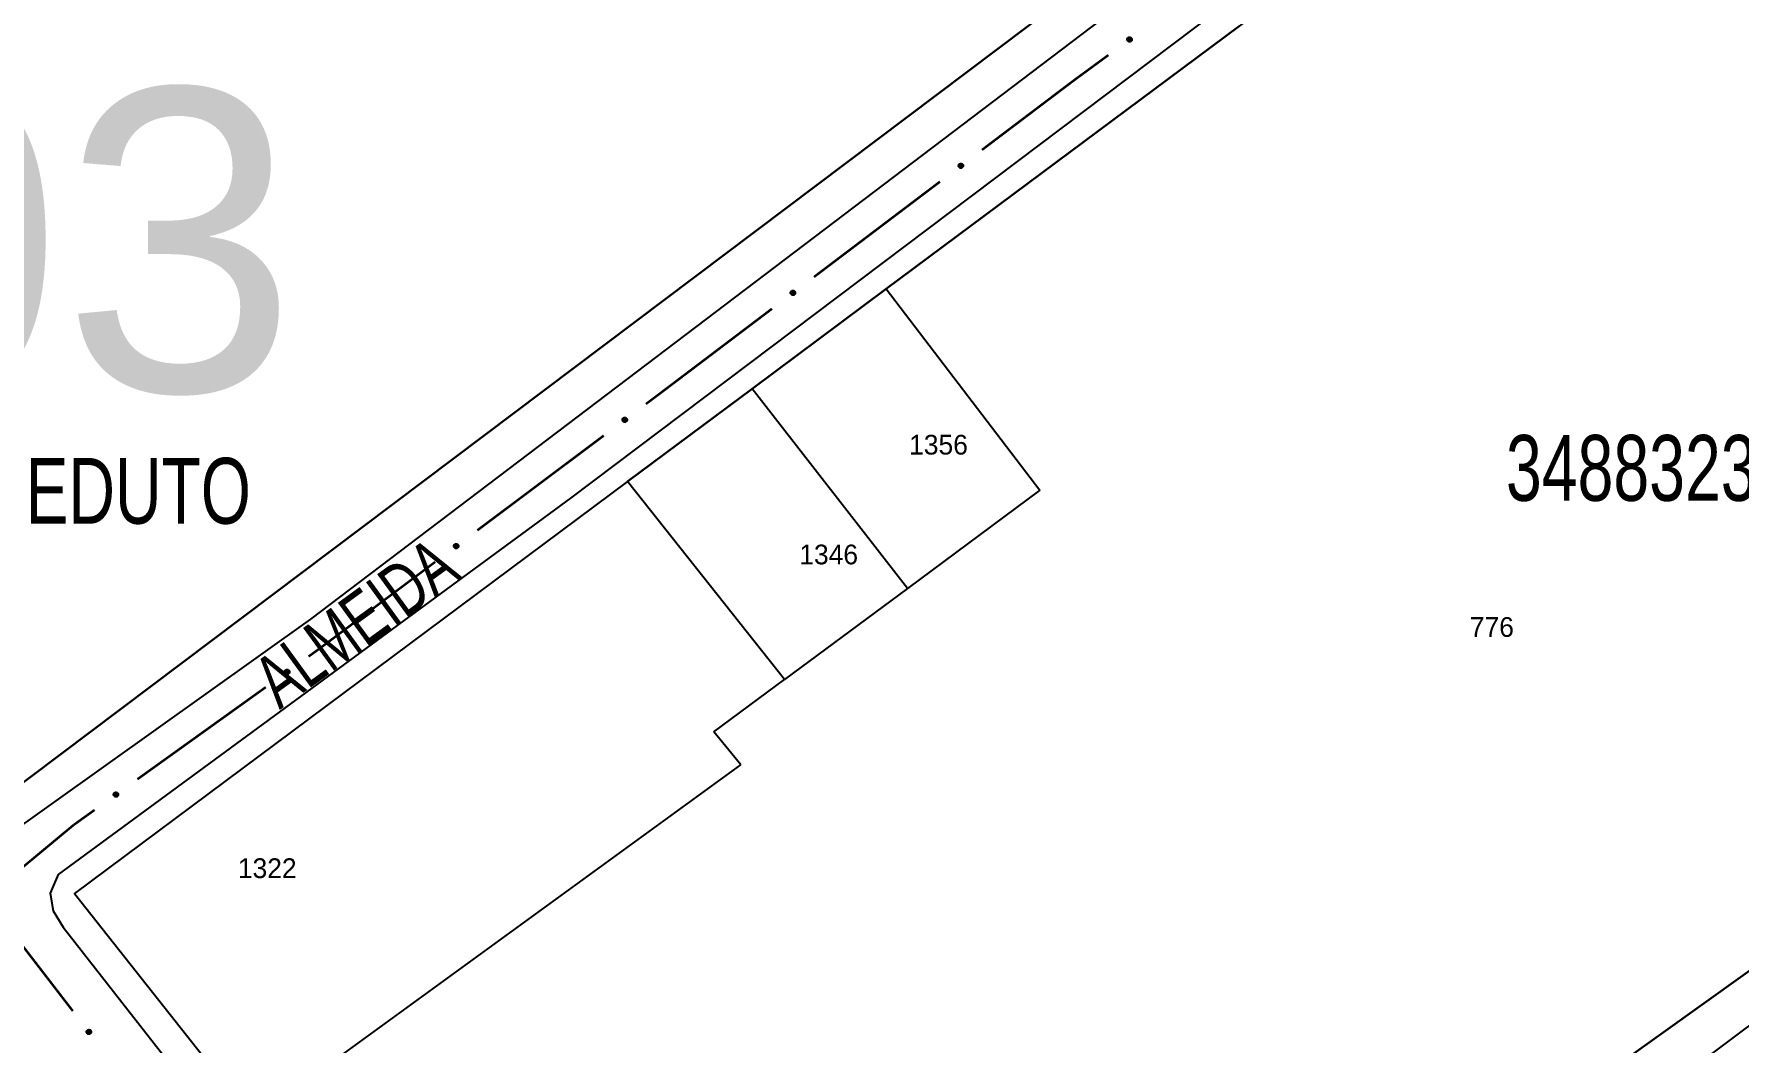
# Model space of a CAD drawing. Extents: x 200123 to 201542, y 4839549 to 4841240.
# Drawn here: x 201067.7 to 201197.2, y 4840070.1 to 4840146.7 of the extents above; entities that cross this region are included whole.
import ezdxf
from ezdxf.enums import TextEntityAlignment as Align

# ---------------------------------------------------------------- set-up
doc = ezdxf.new("R2010")
doc.units = 0
doc.header["$LTSCALE"] = 1.5
doc.header["$MEASUREMENT"] = 0
for name, color, linetype in [('CD_MALHA_LOTES', 7, 'CONTINUOUS'), ('CD_TXT_QUADRA', 2, 'CONTINUOUS'), ('LM-TXT-LSB', 7, 'CONTINUOUS'), ('RU-QUADRA', 210, 'CONTINUOUS'), ('SV-EIXO-RUA-PAV', 20, 'CONTINUOUS'), ('SV-RUA-PAVIM', 7, 'CONTINUOUS'), ('SV-TXT-RUA-PAV', 7, 'CONTINUOUS'), ('Th_NmrPort', 1, 'CONTINUOUS')]:
    doc.layers.add(name, color=color, linetype=linetype)
doc.styles.add('ARIAL', font='ARIAL.SHX')
doc.styles.add('SWIS', font='swissko.ttf')

msp = doc.modelspace()

# ---------------------------------------------------------------- linework, layer by layer
at = {"layer": 'CD_MALHA_LOTES', "linetype": 'Continuous', "flags": 128}
for points in [[(201241.7, 4840208.73), (201291.11, 4840143.18), (201207.16, 4840082.14), (201181.72, 4840063.93), (201182.95, 4840062.31)], [(201159.21, 4840159.42), (201065.11, 4840088.54), (201021.31, 4840144.18)], [(201132.42, 4840127.37), (201159.21, 4840147.31)], [(201122.23, 4840119.77), (201132.42, 4840127.37)], [(201132.42, 4840127.37), (201144.09, 4840112.07)], [(201112.78, 4840112.73), (201122.23, 4840119.77)], [(201134.04, 4840104.61), (201122.23, 4840119.77)], [(201112.78, 4840112.73), (201070.77, 4840081.42)], [(201124.7, 4840097.68), (201112.78, 4840112.73)], [(201144.09, 4840112.07), (201134.04, 4840104.61)], [(201134.04, 4840104.61), (201124.7, 4840097.68)], [(201119.34, 4840093.7), (201124.7, 4840097.68)], [(201121.39, 4840091.19), (201119.34, 4840093.7)], [(201084.34, 4840064.27), (201121.39, 4840091.19)], [(201070.77, 4840081.42), (201084.34, 4840064.27)]]:
    msp.add_lwpolyline(points, dxfattribs=at)
at = {"layer": 'RU-QUADRA', "linetype": 'Continuous', "flags": 128}
for points in [[(201159.21, 4840159.42), (201182.62, 4840177.05), (201180.33, 4840180.96), (201218.33, 4840208.17), (201234.5, 4840219.93), (201188.58, 4840283.1), (201172.4, 4840271.33), (201159.21, 4840261.33), (201133.96, 4840242.16), (201129.5, 4840238.78), (201121.18, 4840232.46), (201045.03, 4840174.84), (201015.04, 4840152.15), (201065.11, 4840088.54)], [(201120.96, 4840017.94), (201159.21, 4840045.33), (201182.95, 4840062.31), (201181.72, 4840063.93), (201207.16, 4840082.14), (201291.11, 4840143.18), (201241.7, 4840208.73), (201159.21, 4840147.31), (201132.42, 4840127.37), (201122.23, 4840119.77), (201112.78, 4840112.73), (201070.77, 4840081.42), (201084.34, 4840064.27)]]:
    msp.add_lwpolyline(points, close=True, dxfattribs=at)
at = {"layer": 'SV-EIXO-RUA-PAV', "const_width": 0.18}
for points in [[(201146.63, 4840143.17), (201149.288886, 4840145.122388)], [(201139.691565, 4840137.919233), (201146.07079, 4840142.746809)], [(201146.07079, 4840142.746809), (201146.63, 4840143.17)], [(201126.933116, 4840128.264081), (201136.501953, 4840135.505445)], [(201115.22, 4840119.4), (201123.743504, 4840125.850292)], [(201114.971228, 4840119.213493), (201115.22, 4840119.4)], [(201114.171117, 4840118.613641), (201114.971228, 4840119.213493)], [(201101.36934, 4840109.016011), (201110.970672, 4840116.214234)], [(201089.29, 4840099.96), (201098.168895, 4840106.616603)], [(201088.556358, 4840099.433657), (201089.29, 4840099.96)], [(201075.556034, 4840090.10673), (201085.306277, 4840097.101925)], [(201070.71, 4840086.63), (201072.305953, 4840087.774998)], [(201064.04, 4840081.09), (201070.682461, 4840086.607127)], [(201070.682461, 4840086.607127), (201070.71, 4840086.63)], [(201070.655375, 4840072.498198), (201064.55462, 4840080.421631)]]:
    msp.add_lwpolyline(points, dxfattribs=at)
at = {"layer": 'SV-EIXO-RUA-PAV'}
for points in [[(201150.719997, 4840146.309806), (201150.726718, 4840146.35825), (201150.742401, 4840146.398511), (201150.765146, 4840146.428326), (201150.792116, 4840146.449432), (201150.822138, 4840146.467917), (201150.856519, 4840146.479875), (201150.897618, 4840146.484695), (201150.946262, 4840146.478294), (201150.98645, 4840146.459518), (201151.016873, 4840146.438783), (201151.0405, 4840146.411928), (201151.057969, 4840146.382461), (201151.069209, 4840146.346338), (201151.073687, 4840146.30464), (201151.066067, 4840146.255883), (201151.050421, 4840146.216517), (201151.027664, 4840146.188256), (201151.000515, 4840146.164674), (201150.969638, 4840146.14617), (201150.935821, 4840146.134626), (201150.89383, 4840146.130193), (201150.845807, 4840146.138352), (201150.806366, 4840146.153509), (201150.777793, 4840146.175863), (201150.755178, 4840146.203114), (201150.736272, 4840146.233001), (201150.722812, 4840146.267061), (201150.719997, 4840146.309806)], [(201137.91576, 4840136.713414), (201137.921781, 4840136.76195), (201137.93688, 4840136.802434), (201137.959192, 4840136.832575), (201137.985854, 4840136.854068), (201138.015606, 4840136.872984), (201138.049811, 4840136.885438), (201138.090836, 4840136.890851), (201138.139567, 4840136.885154), (201138.180022, 4840136.86696), (201138.210742, 4840136.846666), (201138.234754, 4840136.820156), (201138.252647, 4840136.790945), (201138.264408, 4840136.754987), (201138.269488, 4840136.713359), (201138.262572, 4840136.664496), (201138.247497, 4840136.624909), (201138.22515, 4840136.596322), (201138.198346, 4840136.57235), (201138.167739, 4840136.553402), (201138.134093, 4840136.541371), (201138.09217, 4840136.536332), (201138.044033, 4840136.543796), (201138.004378, 4840136.558381), (201137.975485, 4840136.580321), (201137.952479, 4840136.607242), (201137.933143, 4840136.636852), (201137.919192, 4840136.670714), (201137.91576, 4840136.713414)], [(201125.157311, 4840127.058261), (201125.163331, 4840127.106798), (201125.178431, 4840127.147281), (201125.200743, 4840127.177422), (201125.227404, 4840127.198915), (201125.257157, 4840127.217832), (201125.291362, 4840127.230286), (201125.332387, 4840127.235699), (201125.381118, 4840127.230001), (201125.421573, 4840127.211807), (201125.452292, 4840127.191514), (201125.476305, 4840127.165003), (201125.494197, 4840127.135792), (201125.505959, 4840127.099835), (201125.511038, 4840127.058206), (201125.504123, 4840127.009344), (201125.489048, 4840126.969756), (201125.466701, 4840126.94117), (201125.439896, 4840126.917198), (201125.40929, 4840126.898249), (201125.375643, 4840126.886218), (201125.333721, 4840126.881179), (201125.285584, 4840126.888643), (201125.245929, 4840126.903228), (201125.217036, 4840126.925168), (201125.194029, 4840126.952089), (201125.174693, 4840126.9817), (201125.160743, 4840127.015562), (201125.157311, 4840127.058261)], [(201112.389902, 4840117.415827), (201112.396141, 4840117.464336), (201112.411423, 4840117.504751), (201112.43387, 4840117.534791), (201112.460628, 4840117.556164), (201112.490466, 4840117.574946), (201112.524726, 4840117.587246), (201112.565775, 4840117.592474), (201112.61448, 4840117.586557), (201112.654852, 4840117.568182), (201112.685481, 4840117.54775), (201112.709374, 4840117.521132), (201112.727134, 4840117.49184), (201112.738734, 4840117.45583), (201112.743626, 4840117.414179), (201112.736491, 4840117.365349), (201112.721238, 4840117.32583), (201112.698762, 4840117.297344), (201112.67185, 4840117.273493), (201112.641158, 4840117.254682), (201112.607458, 4840117.242803), (201112.565513, 4840117.237952), (201112.517411, 4840117.245633), (201112.477821, 4840117.260397), (201112.449027, 4840117.282466), (201112.426142, 4840117.30949), (201112.40694, 4840117.339188), (201112.393142, 4840117.373112), (201112.389902, 4840117.415827)], [(201099.588125, 4840107.818197), (201099.594364, 4840107.866706), (201099.609646, 4840107.907121), (201099.632093, 4840107.937161), (201099.658851, 4840107.958534), (201099.688689, 4840107.977316), (201099.722949, 4840107.989616), (201099.763998, 4840107.994844), (201099.812703, 4840107.988927), (201099.853075, 4840107.970552), (201099.883704, 4840107.95012), (201099.907597, 4840107.923502), (201099.925357, 4840107.89421), (201099.936957, 4840107.8582), (201099.941849, 4840107.816549), (201099.934714, 4840107.767719), (201099.91946, 4840107.728199), (201099.896985, 4840107.699714), (201099.870073, 4840107.675863), (201099.839381, 4840107.657052), (201099.805681, 4840107.645173), (201099.763736, 4840107.640322), (201099.715634, 4840107.648003), (201099.676044, 4840107.662767), (201099.64725, 4840107.684836), (201099.624365, 4840107.71186), (201099.605163, 4840107.741558), (201099.591365, 4840107.775482), (201099.588125, 4840107.818197)], [(201086.750405, 4840098.273478), (201086.75766, 4840098.321845), (201086.773786, 4840098.361931), (201086.796859, 4840098.391493), (201086.824059, 4840098.4123), (201086.854284, 4840098.430452), (201086.888795, 4840098.442031), (201086.929945, 4840098.446397), (201086.978515, 4840098.439459), (201087.018493, 4840098.420241), (201087.048686, 4840098.399171), (201087.072015, 4840098.372057), (201087.089157, 4840098.342399), (201087.099998, 4840098.306154), (201087.104016, 4840098.264409), (201087.095858, 4840098.215739), (201087.079779, 4840098.176549), (201087.056711, 4840098.148541), (201087.029304, 4840098.12526), (201086.998225, 4840098.107097), (201086.964282, 4840098.095927), (201086.922245, 4840098.091958), (201086.874314, 4840098.100647), (201086.835043, 4840098.116237), (201086.806719, 4840098.138906), (201086.784406, 4840098.166404), (201086.765831, 4840098.196498), (201086.752748, 4840098.230705), (201086.750405, 4840098.273478)], [(201073.750081, 4840088.94655), (201073.757336, 4840088.994917), (201073.773462, 4840089.035003), (201073.796535, 4840089.064565), (201073.823736, 4840089.085372), (201073.853961, 4840089.103525), (201073.888471, 4840089.115103), (201073.929621, 4840089.119469), (201073.978191, 4840089.112531), (201074.018169, 4840089.093313), (201074.048362, 4840089.072243), (201074.071691, 4840089.045129), (201074.088833, 4840089.015472), (201074.099675, 4840088.979226), (201074.103692, 4840088.937482), (201074.095534, 4840088.888811), (201074.079455, 4840088.849621), (201074.056387, 4840088.821613), (201074.02898, 4840088.798332), (201073.997901, 4840088.78017), (201073.963959, 4840088.769), (201073.921921, 4840088.76503), (201073.87399, 4840088.773719), (201073.83472, 4840088.78931), (201073.806395, 4840088.811978), (201073.784082, 4840088.839477), (201073.765507, 4840088.86957), (201073.752424, 4840088.903777), (201073.750081, 4840088.94655)], [(201071.87596, 4840070.732509), (201071.827375, 4840070.738125), (201071.786767, 4840070.752886), (201071.756442, 4840070.774946), (201071.734727, 4840070.801428), (201071.715563, 4840070.831022), (201071.702824, 4840070.865121), (201071.697069, 4840070.906099), (201071.70236, 4840070.954876), (201071.720216, 4840070.995482), (201071.740253, 4840071.02637), (201071.766562, 4840071.050602), (201071.795623, 4840071.068738), (201071.831481, 4840071.080798), (201071.873066, 4840071.086225), (201071.921984, 4840071.079718), (201071.961696, 4840071.064973), (201071.990468, 4840071.042865), (201072.014663, 4840071.016261), (201072.033865, 4840070.985814), (201072.046177, 4840070.952269), (201072.051565, 4840070.91039), (201072.044503, 4840070.862193), (201072.030249, 4840070.822417), (201072.008551, 4840070.793342), (201071.981823, 4840070.770112), (201071.952374, 4840070.75053), (201071.91863, 4840070.736298), (201071.87596, 4840070.732509)]]:
    msp.add_lwpolyline(points, close=True, dxfattribs=at)
for points in [[(201150.719997, 4840146.309806), (201150.897618, 4840146.484695)], [(201150.722812, 4840146.267061), (201150.946262, 4840146.478294)], [(201150.723147, 4840146.287482), (201150.920213, 4840146.477892)], [(201150.724731, 4840146.336045), (201150.871357, 4840146.477569)], [(201150.726718, 4840146.35825), (201150.856519, 4840146.479875)], [(201150.733438, 4840146.252717), (201150.9624, 4840146.466548)], [(201150.735559, 4840146.38124), (201150.832777, 4840146.467862)], [(201150.736272, 4840146.233001), (201150.98645, 4840146.459518)], [(201150.742401, 4840146.398511), (201150.822138, 4840146.467917)], [(201150.748129, 4840146.221182), (201150.996596, 4840146.447643)], [(201150.755178, 4840146.203114), (201151.016873, 4840146.438783)], [(201150.768835, 4840146.190678), (201151.028816, 4840146.422208)], [(201150.777793, 4840146.175863), (201151.0405, 4840146.411928)], [(201150.795332, 4840146.16612), (201151.047099, 4840146.395004)], [(201150.806366, 4840146.153509), (201151.057969, 4840146.382461)], [(201150.828429, 4840146.146408), (201151.060398, 4840146.360755)], [(201150.845807, 4840146.138352), (201151.069209, 4840146.346338)], [(201150.872008, 4840146.137779), (201151.069297, 4840146.323275)], [(201150.89383, 4840146.130193), (201151.073687, 4840146.30464)], [(201150.917856, 4840146.137587), (201151.063899, 4840146.275296)], [(201150.935821, 4840146.134626), (201151.066067, 4840146.255883)], [(201150.955852, 4840146.143479), (201151.053362, 4840146.232008)], [(201150.969638, 4840146.14617), (201151.050421, 4840146.216517)], [(201137.91576, 4840136.713414), (201138.090836, 4840136.890851)], [(201137.919192, 4840136.670714), (201138.139567, 4840136.885154)], [(201137.919232, 4840136.691138), (201138.113526, 4840136.884376)], [(201137.920114, 4840136.739719), (201138.064681, 4840136.883346)], [(201137.921781, 4840136.76195), (201138.049811, 4840136.885438)], [(201137.930025, 4840136.656525), (201138.155873, 4840136.873642)], [(201137.930289, 4840136.785065), (201138.026245, 4840136.873083)], [(201137.933143, 4840136.636852), (201138.180022, 4840136.86696)], [(201137.93688, 4840136.802434), (201138.015606, 4840136.872984)], [(201137.94517, 4840136.625206), (201138.190339, 4840136.855233)], [(201137.952479, 4840136.607242), (201138.210742, 4840136.846666)], [(201137.966314, 4840136.595005), (201138.222923, 4840136.830266)], [(201137.975485, 4840136.580321), (201138.234754, 4840136.820156)], [(201137.993163, 4840136.570832), (201138.241597, 4840136.803329)], [(201138.004378, 4840136.558381), (201138.252647, 4840136.790945)], [(201138.026541, 4840136.551599), (201138.255389, 4840136.769275)], [(201138.044033, 4840136.543796), (201138.264408, 4840136.754987)], [(201138.07024, 4840136.543601), (201138.264829, 4840136.731928)], [(201138.09217, 4840136.536332), (201138.269488, 4840136.713359)], [(201138.116087, 4840136.544072), (201138.260124, 4840136.683876)], [(201138.134093, 4840136.541371), (201138.262572, 4840136.664496)], [(201138.153993, 4840136.550512), (201138.250214, 4840136.640441)], [(201138.167739, 4840136.553402), (201138.247497, 4840136.624909)], [(201125.157311, 4840127.058261), (201125.332387, 4840127.235699)], [(201125.160743, 4840127.015562), (201125.381118, 4840127.230001)], [(201125.160783, 4840127.035985), (201125.355077, 4840127.229223)], [(201125.161665, 4840127.084566), (201125.306231, 4840127.228193)], [(201125.163331, 4840127.106798), (201125.291362, 4840127.230286)], [(201125.171575, 4840127.001372), (201125.397424, 4840127.21849)], [(201125.171839, 4840127.129913), (201125.267796, 4840127.21793)], [(201125.174693, 4840126.9817), (201125.421573, 4840127.211807)], [(201125.178431, 4840127.147281), (201125.257157, 4840127.217832)], [(201125.18672, 4840126.970053), (201125.43189, 4840127.200081)], [(201125.194029, 4840126.952089), (201125.452292, 4840127.191514)], [(201125.207865, 4840126.939852), (201125.464473, 4840127.175114)], [(201125.217036, 4840126.925168), (201125.476305, 4840127.165003)], [(201125.234714, 4840126.915679), (201125.483147, 4840127.148177)], [(201125.245929, 4840126.903228), (201125.494197, 4840127.135792)], [(201125.268091, 4840126.896447), (201125.49694, 4840127.114123)], [(201125.285584, 4840126.888643), (201125.505959, 4840127.099835)], [(201125.311791, 4840126.888448), (201125.50638, 4840127.076775)], [(201125.333721, 4840126.881179), (201125.511038, 4840127.058206)], [(201125.357637, 4840126.888919), (201125.501675, 4840127.028723)], [(201125.375643, 4840126.886218), (201125.504123, 4840127.009344)], [(201125.395544, 4840126.895359), (201125.491765, 4840126.985288)], [(201125.40929, 4840126.898249), (201125.489048, 4840126.969756)], [(201112.389902, 4840117.415827), (201112.565775, 4840117.592474)], [(201112.393142, 4840117.373112), (201112.61448, 4840117.586557)], [(201112.393274, 4840117.393535), (201112.588436, 4840117.585897)], [(201112.394374, 4840117.442112), (201112.539586, 4840117.585087)], [(201112.396141, 4840117.464336), (201112.524726, 4840117.587246)], [(201112.40391, 4840117.358874), (201112.630734, 4840117.574973)], [(201112.404753, 4840117.487412), (201112.501104, 4840117.574997)], [(201112.40694, 4840117.339188), (201112.654852, 4840117.568182)], [(201112.411423, 4840117.504751), (201112.490466, 4840117.574946)], [(201112.418914, 4840117.327487), (201112.665117, 4840117.556409)], [(201112.426142, 4840117.30949), (201112.685481, 4840117.54775)], [(201112.439922, 4840117.297191), (201112.697588, 4840117.531296)], [(201112.449027, 4840117.282466), (201112.709374, 4840117.521132)], [(201112.466663, 4840117.272898), (201112.71614, 4840117.504275)], [(201112.477821, 4840117.260397), (201112.727134, 4840117.49184)], [(201112.499953, 4840117.253515), (201112.729779, 4840117.470159)], [(201112.517411, 4840117.245633), (201112.738734, 4840117.45583)], [(201112.543617, 4840117.24532), (201112.739051, 4840117.432769)], [(201112.565513, 4840117.237952), (201112.743626, 4840117.414179)], [(201112.589465, 4840117.245585), (201112.73413, 4840117.384739)], [(201112.607458, 4840117.242803), (201112.736491, 4840117.365349)], [(201112.627399, 4840117.251854), (201112.724024, 4840117.341349)], [(201112.641158, 4840117.254682), (201112.721238, 4840117.32583)], [(201099.588125, 4840107.818197), (201099.763998, 4840107.994844)], [(201099.591365, 4840107.775482), (201099.812703, 4840107.988927)], [(201099.591497, 4840107.795905), (201099.786659, 4840107.988267)], [(201099.592597, 4840107.844482), (201099.737809, 4840107.987457)], [(201099.594364, 4840107.866706), (201099.722949, 4840107.989616)], [(201099.602133, 4840107.761244), (201099.828957, 4840107.977343)], [(201099.602976, 4840107.889782), (201099.699327, 4840107.977367)], [(201099.605163, 4840107.741558), (201099.853075, 4840107.970552)], [(201099.609646, 4840107.907121), (201099.688689, 4840107.977316)], [(201099.617137, 4840107.729857), (201099.86334, 4840107.958779)], [(201099.624365, 4840107.71186), (201099.883704, 4840107.95012)], [(201099.638145, 4840107.699561), (201099.895811, 4840107.933665)], [(201099.64725, 4840107.684836), (201099.907597, 4840107.923502)], [(201099.664886, 4840107.675268), (201099.914363, 4840107.906644)], [(201099.676044, 4840107.662767), (201099.925357, 4840107.89421)], [(201099.698176, 4840107.655885), (201099.928002, 4840107.872529)], [(201099.715634, 4840107.648003), (201099.936957, 4840107.8582)], [(201099.741839, 4840107.64769), (201099.937274, 4840107.835139)], [(201099.763736, 4840107.640322), (201099.941849, 4840107.816549)], [(201099.787687, 4840107.647954), (201099.932353, 4840107.787109)], [(201099.805681, 4840107.645173), (201099.934714, 4840107.767719)], [(201099.825622, 4840107.654224), (201099.922247, 4840107.743719)], [(201099.839381, 4840107.657052), (201099.91946, 4840107.728199)], [(201086.750405, 4840098.273478), (201086.929945, 4840098.446397)], [(201086.752748, 4840098.230705), (201086.978515, 4840098.439459)], [(201086.753308, 4840098.25112), (201086.952463, 4840098.439345)], [(201086.755427, 4840098.299663), (201086.903607, 4840098.43956)], [(201086.75766, 4840098.321845), (201086.888795, 4840098.442031)], [(201086.763215, 4840098.216244), (201086.994522, 4840098.427536)], [(201086.765831, 4840098.196498), (201087.018493, 4840098.420241)], [(201086.766754, 4840098.344736), (201086.864922, 4840098.43028)], [(201086.773786, 4840098.361931), (201086.854284, 4840098.430452)], [(201086.777557, 4840098.184549), (201087.028508, 4840098.408255)], [(201086.784406, 4840098.166404), (201087.048686, 4840098.399171)], [(201086.797925, 4840098.153819), (201087.060445, 4840098.382466)], [(201086.806719, 4840098.138906), (201087.072015, 4840098.372057)], [(201086.824149, 4840098.12897), (201087.078426, 4840098.355061)], [(201086.835043, 4840098.116237), (201087.089157, 4840098.342399)], [(201086.857026, 4840098.108893), (201087.091347, 4840098.320667)], [(201086.874314, 4840098.100647), (201087.099998, 4840098.306154)], [(201086.900508, 4840098.099784), (201087.099832, 4840098.283091)], [(201086.922245, 4840098.091958), (201087.104016, 4840098.264409)], [(201086.946351, 4840098.099086), (201087.093904, 4840098.235175)], [(201086.964282, 4840098.095927), (201087.095858, 4840098.215739)], [(201086.984409, 4840098.104559), (201087.08289, 4840098.192006)], [(201086.998225, 4840098.107097), (201087.079779, 4840098.176549)], [(201073.750081, 4840088.94655), (201073.929621, 4840089.119469)], [(201073.752424, 4840088.903777), (201073.978191, 4840089.112531)], [(201073.752984, 4840088.924193), (201073.952139, 4840089.112417)], [(201073.755103, 4840088.972736), (201073.903283, 4840089.112633)], [(201073.757336, 4840088.994917), (201073.888471, 4840089.115103)], [(201073.762891, 4840088.889316), (201073.994199, 4840089.100608)], [(201073.765507, 4840088.86957), (201074.018169, 4840089.093313)], [(201073.76643, 4840089.017808), (201073.864598, 4840089.103352)], [(201073.773462, 4840089.035003), (201073.853961, 4840089.103525)], [(201073.777233, 4840088.857621), (201074.028184, 4840089.081327)], [(201073.784082, 4840088.839477), (201074.048362, 4840089.072243)], [(201073.797601, 4840088.826891), (201074.060121, 4840089.055538)], [(201073.806395, 4840088.811978), (201074.071691, 4840089.045129)], [(201073.823826, 4840088.802042), (201074.078103, 4840089.028134)], [(201073.83472, 4840088.78931), (201074.088833, 4840089.015472)], [(201073.856702, 4840088.781965), (201074.091023, 4840088.993739)], [(201073.87399, 4840088.773719), (201074.099675, 4840088.979226)], [(201073.900184, 4840088.772856), (201074.099508, 4840088.956164)], [(201073.921921, 4840088.76503), (201074.103692, 4840088.937482)], [(201073.946027, 4840088.772158), (201074.09358, 4840088.908247)], [(201073.963959, 4840088.769), (201074.095534, 4840088.888811)], [(201073.984086, 4840088.777631), (201074.082567, 4840088.865079)], [(201073.997901, 4840088.78017), (201074.079455, 4840088.849621)], [(201071.87596, 4840070.732509), (201071.697069, 4840070.906099)], [(201071.91863, 4840070.736298), (201071.70236, 4840070.954876)], [(201071.827375, 4840070.738125), (201071.702824, 4840070.865121)], [(201071.898207, 4840070.736167), (201071.703355, 4840070.928843)], [(201071.84962, 4840070.736644), (201071.704792, 4840070.880008)], [(201071.932728, 4840070.747248), (201071.713736, 4840070.971278)], [(201071.80419, 4840070.74644), (201071.715376, 4840070.841659)], [(201071.786767, 4840070.752886), (201071.715563, 4840070.831022)], [(201071.952374, 4840070.75053), (201071.720216, 4840070.995482)], [(201071.96392, 4840070.762653), (201071.731856, 4840071.005896)], [(201071.981823, 4840070.770112), (201071.740253, 4840071.02637)], [(201071.993944, 4840070.784049), (201071.756551, 4840071.038687)], [(201072.008551, 4840070.793342), (201071.766562, 4840071.050602)], [(201072.017892, 4840070.811099), (201071.783331, 4840071.057585)], [(201072.030249, 4840070.822417), (201071.795623, 4840071.068738)], [(201072.036845, 4840070.844635), (201071.817269, 4840071.071661)], [(201072.044503, 4840070.862193), (201071.831481, 4840071.080798)], [(201072.044479, 4840070.8884), (201071.854536, 4840071.081412)], [(201072.051565, 4840070.91039), (201071.873066, 4840071.086225)], [(201072.043626, 4840070.934241), (201071.902626, 4840071.077108)], [(201072.046177, 4840070.952269), (201071.921984, 4840071.079718)], [(201072.03687, 4840070.972092), (201071.946142, 4840071.06756)], [(201072.033865, 4840070.985814), (201071.961696, 4840071.064973)]]:
    msp.add_lwpolyline(points, dxfattribs=at)
at = {"layer": 'SV-RUA-PAVIM', "linetype": 'Continuous'}
for points in [[(201159.21, 4840155.8, 4.46), (201088.7, 4840102.28, 7.89), (201065.22, 4840085.5, 7.38), (201063.81, 4840086.15, 7.36), (201059.01, 4840093.03, 7.31), (201015.53, 4840148.34, 5.52), (201013.25, 4840150.9, 5.35), (201013.66, 4840153.56, 5.35), (201046.72, 4840178.61, 4.94), (201159.21, 4840262.48, 4.94)], [(201159.21, 4840042.4, 4.28), (201295.12, 4840144.05, 4.28), (201296.63, 4840146.8, 4.29), (201297.19, 4840150.22, 4.29), (201297.05, 4840152.08, 4.03), (201296.71, 4840154, 4.03), (201296.14, 4840156.39, 3.98), (201294.91, 4840159.25, 3.89), (201294.93, 4840159.28, 3.89), (201293.19, 4840161.83, 3.78), (201262.91, 4840202.27, 3.52), (201259.85, 4840206.04, 3.52), (201252.8, 4840211.77, 3.72), (201248.73, 4840213.15, 3.75), (201248.74, 4840213.17, 3.75), (201244.86, 4840213.37, 3.75), (201244.82, 4840213.38, 3.75), (201241.66, 4840211.96, 3.7), (201159.21, 4840149.77, 7.46)], [(201159.21, 4840149.77, 7.46), (201108.44, 4840111.47, 7.46), (201069.54, 4840082.88, 7.56), (201068.93, 4840081.44, 7.56), (201069.15, 4840080.12, 7.56), (201069.15, 4840080.11, 7.56), (201069.91, 4840078.88, 7.56), (201085.1, 4840059.45, 8.12), (201118.65, 4840016.62, 8.35), (201120.17, 4840015.59, 8.35), (201121.59, 4840015.38, 8.49), (201123.16, 4840015.58, 8.63), (201124.97, 4840016.8, 8.89), (201159.21, 4840042.4, 4.28)]]:
    msp.add_polyline3d(points, dxfattribs=at)

# ---------------------------------------------------------------- texts
at = {"layer": 'CD_TXT_QUADRA', "style": 'ARIAL', "width": 0.7}
msp.add_text('348832303', height=5, dxfattribs=at).set_placement((201179.481128, 4840111.259745))
at = {"layer": 'LM-TXT-LSB', "style": 'SWIS'}
msp.add_text('03', height=23, dxfattribs=at).set_placement((201051.975115, 4840119.569556))
at = {"layer": 'LM-TXT-LSB', "style": 'ARIAL', "width": 0.7}
msp.add_text('REDUTO', height=5, dxfattribs=at).set_placement((201063.534056, 4840109.521029))
at = {"layer": 'SV-TXT-RUA-PAV', "style": 'ARIAL', "width": 0.7}
msp.add_text('ALMEIDA', height=4, rotation=36, dxfattribs=at).set_placement((201086.36, 4840095.36))
at = {"layer": 'Th_NmrPort', "color": 1}
for s, p in [('1356', (201134.159553, 4840115.523983)), ('1346', (201125.819553, 4840107.183983)), ('776', (201176.736266, 4840101.672573)), ('1322', (201083.186017, 4840083.349553))]:
    msp.add_text(s, height=1.5, dxfattribs=at).set_placement(p, align=Align.MIDDLE_LEFT)

doc.saveas('drawing.dxf')
